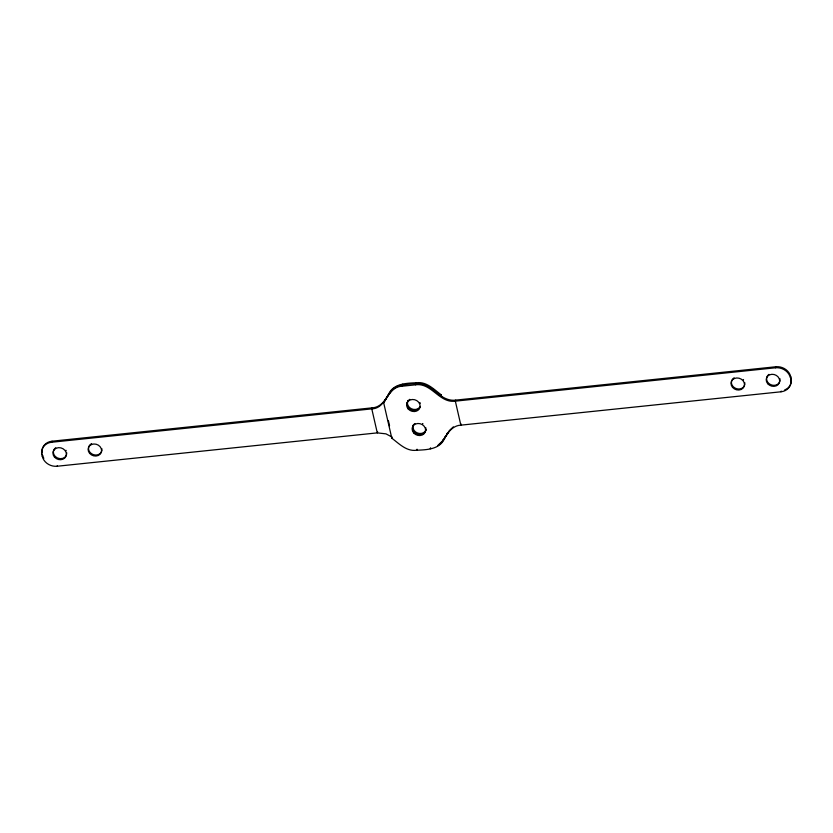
<?xml version="1.0" encoding="UTF-8"?>
<svg xmlns="http://www.w3.org/2000/svg" width="833" height="833" viewBox="0 0 833 833"><rect width="100%" height="100%" fill="white"/><g stroke="black" fill="none" stroke-linecap="round" stroke-linejoin="round"><path stroke-width="1.25" d="M391.791 438.179L383.68 402.797C387.918 395.394 392.52 385.648 402.381 385.21C412.96 383.128 425.413 381.941 433.754 390.271C439.845 395.54 447.082 401.308 455.713 400.121L775.846 366.759A12.766 11.068 19.9 0 1 790.725 376.683L790.715 379.307A12.766 11.068 19.9 0 1 780.969 391.791L460.847 425.153C452.788 425.517 447.706 432.514 444.322 439.022C439.428 449.487 426.59 449.799 416.677 450.236C406.556 451.684 399.142 443.677 391.791 438.179L392.156 437.148L385.981 433.858L377.287 432.879L57.154 466.241A12.766 11.068 19.9 0 1 42.275 456.317L42.119 454.141M42.275 456.317L42.65 455.297A12.766 11.068 19.9 0 0 43.826 458.327M41.91 454.724A12.766 11.068 19.9 0 1 51.656 442.24L52.031 441.209L372.153 407.847C380.212 407.483 385.294 400.486 388.678 393.978C393.572 383.513 406.41 383.201 416.323 382.764C426.444 381.316 433.858 389.323 441.209 394.821L441.792 397.351M57.154 466.241L57.362 465.657M372.153 407.847L371.789 408.878L377.287 432.879L377.661 431.848M383.68 402.797C388.126 395.831 392.447 386.554 402.006 386.231L402.756 384.18M402.006 386.231L415.573 384.815L416.323 382.764M416.677 450.236L417.052 449.206M441.209 394.821L440.844 395.852L435.367 391.572M430.245 448.82L430.619 447.79M455.713 400.121L455.339 401.152L460.847 425.153L461.211 424.122M415.573 384.815C431.661 382.524 439.262 403.443 455.339 401.152L775.471 367.79L775.846 366.759M780.969 391.791L781.229 391.083M790.715 379.307L790.725 376.683M444.687 438.002L449.872 430.057L453.371 426.84M446.811 434.066L447.613 432.754M444.395 438.012L445.218 436.711M448.945 431.234L442.24 441.532L437.617 445.624M442.615 440.501L443.541 439.283M443.395 439.98L438.47 445.082M402.381 385.21C386.856 385.679 387.314 408.399 371.789 408.878L51.656 442.24M415.948 383.794C422.685 382.888 429.037 386.231 434.014 390.479M388.397 420.727L389.552 425.778M775.471 367.79A12.766 11.068 19.9 0 1 790.35 377.703M791.09 378.276A12.766 11.068 19.9 0 1 784.634 389.979M779.907 378.63A6.841 5.925 19.9 0 1 775.762 385.117A6.841 5.925 19.9 0 1 767.537 381.92A6.841 5.925 19.9 0 1 768.942 374.371M744.817 382.722A6.841 5.925 19.9 0 1 740.131 388.886A6.841 5.925 19.9 0 1 732.124 385.2A6.841 5.925 19.9 0 1 734.144 377.807M743.265 379.504A6.841 5.925 19.9 0 1 743.567 379.858M425.85 427.808A6.841 5.925 19.9 0 1 421.696 434.305A6.841 5.925 19.9 0 1 413.47 431.109A6.841 5.925 19.9 0 1 414.886 423.56M422.529 423.518A6.841 5.925 19.9 0 1 422.945 423.768M420.196 406.775A6.841 5.925 19.9 0 1 409.857 409.086A6.841 5.925 19.9 0 1 409.763 399.33M419.905 402.547A6.841 5.925 19.9 0 1 420.228 403.391M42.098 452.683A12.766 11.068 19.9 0 1 52.031 441.209M66.775 452.84A6.841 5.925 19.9 0 1 57.425 457.983A6.841 5.925 19.9 0 1 55.686 447.727M65.994 450.309A6.841 5.925 19.9 0 1 66.213 450.715M101.907 448.737A6.841 5.925 19.9 0 1 97.076 454.933A6.841 5.925 19.9 0 1 89.079 450.945A6.841 5.925 19.9 0 1 91.64 443.614M426.069 429.745A6.841 5.925 19.9 0 1 417.666 433.066A6.841 5.925 19.9 0 1 413.178 425.205M420.228 406.514A6.841 5.925 19.9 0 1 411.273 408.691A6.841 5.925 19.9 0 1 408.014 400.434M767.714 383.701A6.841 5.925 19.9 0 0 779.24 383.003A6.841 5.925 19.9 0 0 771.889 374.309A6.841 5.925 19.9 0 0 767.714 383.701M732.53 387.366A6.841 5.925 19.9 0 0 744.056 386.668A6.841 5.925 19.9 0 0 736.705 377.974A6.841 5.925 19.9 0 0 732.53 387.366M413.647 432.889A6.841 5.925 19.9 0 0 425.174 432.192A6.841 5.925 19.9 0 0 417.822 423.497A6.841 5.925 19.9 0 0 413.647 432.889M408.149 408.888A6.841 5.925 19.9 0 0 419.676 408.191A6.841 5.925 19.9 0 0 412.314 399.496A6.841 5.925 19.9 0 0 408.149 408.888M54.447 457.046A6.841 5.925 19.9 0 0 65.974 456.349A6.841 5.925 19.9 0 0 58.622 447.665A6.841 5.925 19.9 0 0 54.447 457.046M89.631 453.381A6.841 5.925 19.9 0 0 101.157 452.683A6.841 5.925 19.9 0 0 93.806 443.999A6.841 5.925 19.9 0 0 89.631 453.381"/></g></svg>
